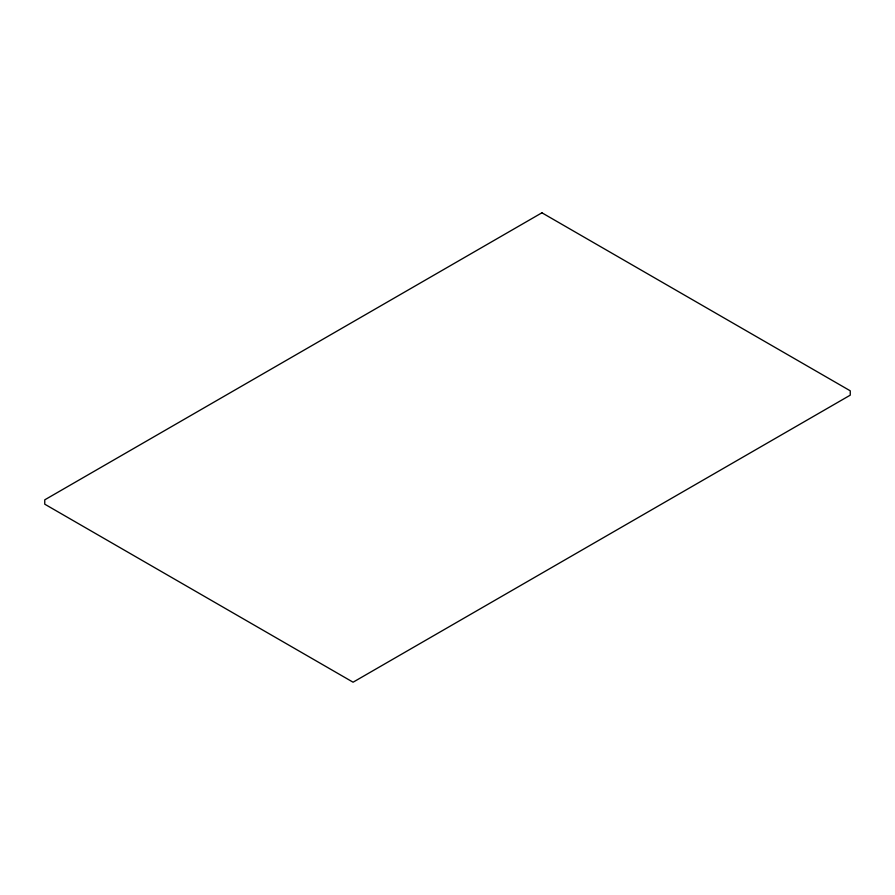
<?xml version="1.0" encoding="UTF-8"?>
<svg xmlns="http://www.w3.org/2000/svg" width="895" height="895" viewBox="0 0 895 895"><rect width="100%" height="100%" fill="white"/><g stroke="black" fill="none" stroke-linecap="round" stroke-linejoin="round"><path stroke-width="1.34" d="M541.922 212.797L44.75 499.835L44.75 504.187L353.077 682.203L850.25 395.165L850.25 390.813L541.922 212.797"/></g></svg>
